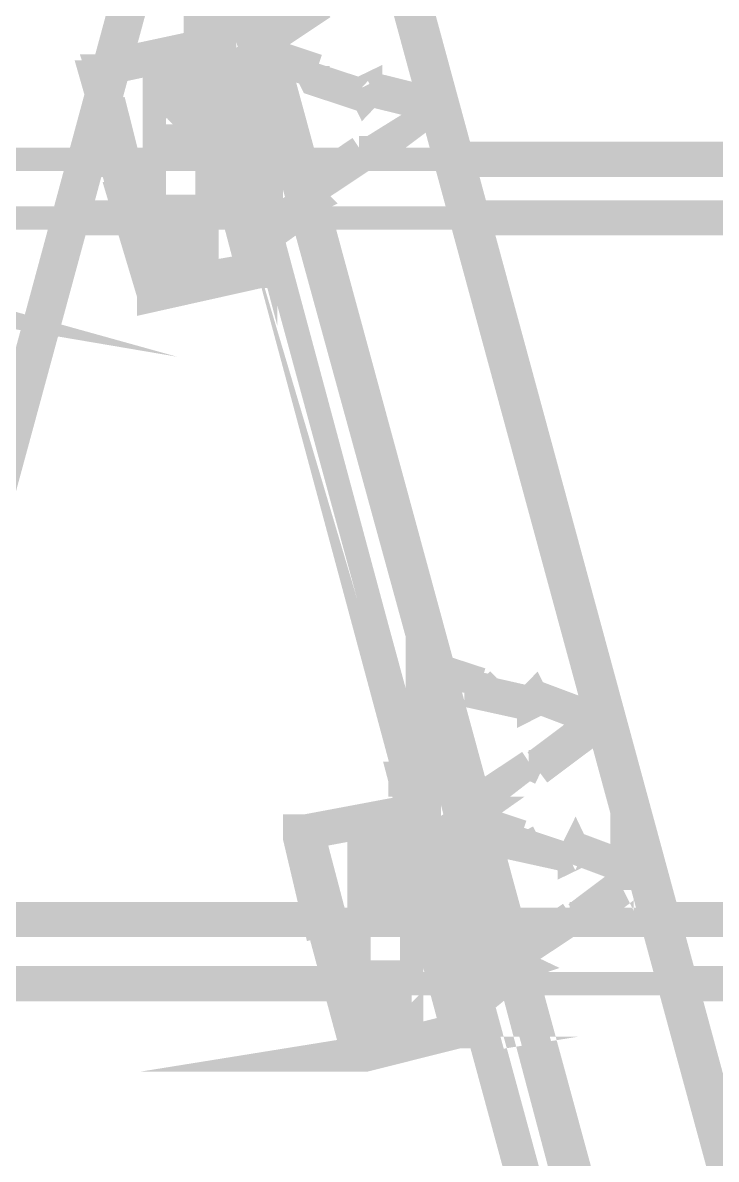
# Model space of a CAD drawing. Extents: x 0.1 to 11.6, y 0.3 to 16.2.
# Drawn here: x 8.5408 to 8.7385, y 13.0567 to 13.3806 of the extents above; entities that cross this region are included whole.
import ezdxf

# ---------------------------------------------------------------- set-up
doc = ezdxf.new("R2010")
doc.units = 0
doc.header["$MEASUREMENT"] = 0

msp = doc.modelspace()

# ---------------------------------------------------------------- linework, layer by layer
at = {"color": 0}
for points, const_width in [([(8.61003, 13.3217), (8.59169, 13.3834), (8.60835, 13.32)], 0.01), ([(8.90831, 12.28), (8.56332, 13.5483), (8.61664, 13.5133)], 0.01), ([(8.56168, 13.5483), (8.61501, 13.5117), (8.97835, 12.1733)], 0.006667), ([(8.98167, 12.1733), (8.61833, 13.5117), (8.61664, 13.5133), (8.98167, 12.175), (8.93668, 12.1883)], 0.01), ([(8.60499, 13.5167), (8.23335, 12.1533)], 0.006667), ([(8.23335, 12.1517), (8.60499, 13.515)], 0.006667), ([(8.60667, 13.515), (8.23503, 12.15)], 0.006667), ([(8.23503, 12.1517), (8.60499, 13.515)], 0.006667), ([(8.97835, 12.1733), (8.61501, 13.5117)], 0.006667), ([(8.98167, 12.1717), (8.61664, 13.51), (8.61833, 13.51), (8.61833, 13.5117)], 0.006667), ([(8.97999, 12.1733), (8.61664, 13.5117)], 0.006667), ([(8.56332, 13.4967), (8.93332, 12.1367), (8.95503, 12.1533)], 0.006667), ([(8.42503, 12.8483), (8.58832, 13.4517)], 0.01), ([(8.42503, 12.8467), (8.58832, 13.4483)], 0.01), ([(8.595, 13.3767), (8.595, 13.4167), (8.60835, 13.37), (8.60835, 13.33)], 0.01), ([(8.59332, 13.3834), (8.58165, 13.4233)], 0.01), ([(8.61003, 13.37), (8.59668, 13.4167), (8.595, 13.4167)], 0.01), ([(8.595, 13.365), (8.59668, 13.365), (8.59668, 13.4167)], 0.006667), ([(8.625, 13.365), (8.61003, 13.37), (8.59668, 13.4167)], 0.006667), ([(8.59668, 13.3666), (8.59668, 13.4167)], 0.006667), ([(8.59668, 13.3666), (8.59831, 13.3633), (8.59831, 13.4134)], 0.006667), ([(8.65668, 13.2), (8.61003, 13.37), (8.61003, 13.32), (8.65169, 13.165)], 0.01), ([(8.61003, 13.3783), (8.625, 13.3883)], 0.006667), ([(8.59169, 13.3834), (8.59332, 13.3834), (8.61003, 13.3217)], 0.01), ([(8.59169, 13.3834), (8.59169, 13.3733), (8.60835, 13.3117)], 0.01), ([(8.61003, 13.3783), (8.61165, 13.375), (8.62668, 13.385)], 0.006667), ([(8.61003, 13.3233), (8.61003, 13.32), (8.59332, 13.3834)], 0.006667), ([(8.59332, 13.3834), (8.59332, 13.3733)], 0.006667), ([(8.59668, 13.3666), (8.61333, 13.3767), (8.61003, 13.3783)], 0.006667), ([(8.56668, 13.3683), (8.59, 13.3733), (8.60667, 13.31)], 0.01), ([(8.59, 13.3733), (8.59169, 13.3733)], 0.01), ([(8.595, 13.365), (8.595, 13.3767)], 0.006667), ([(8.59831, 13.3633), (8.61333, 13.3733), (8.61165, 13.375)], 0.006667), ([(8.61333, 13.3733), (8.61333, 13.3767)], 0.006667), ([(8.56, 13.3666), (8.59169, 13.3717), (8.60835, 13.31)], 0.006667), ([(8.59169, 13.3717), (8.59169, 13.3733), (8.59332, 13.3733), (8.61003, 13.3117)], 0.006667), ([(8.61003, 13.3184), (8.61003, 13.37), (8.60835, 13.37)], 0.01), ([(8.61003, 13.37), (8.61003, 13.3733)], 0.006667), ([(8.61003, 13.3733), (8.625, 13.3683)], 0.006667), ([(8.61003, 13.3233), (8.61003, 13.3733)], 0.006667), ([(8.56332, 13.355), (8.56, 13.3666), (8.56168, 13.3666), (8.56168, 13.3683)], 0.006667), ([(8.565, 13.3583), (8.56168, 13.3683), (8.56668, 13.3683)], 0.006667), ([(8.625, 13.3683), (8.62169, 13.3666)], 0.006667), ([(8.62332, 13.3633), (8.625, 13.365), (8.625, 13.3683)], 0.006667), ([(8.56, 13.3666), (8.56332, 13.355)], 0.006667), ([(8.59332, 13.3483), (8.59332, 13.3666), (8.57835, 13.3666)], 0.006667), ([(8.57835, 13.3666), (8.57835, 13.3483)], 0.006667), ([(8.59332, 13.365), (8.57835, 13.365)], 0.006667), ([(8.60835, 13.3184), (8.595, 13.365)], 0.006667), ([(8.61003, 13.3184), (8.59668, 13.365)], 0.006667), ([(8.62169, 13.3666), (8.62332, 13.3633), (8.63835, 13.3583)], 0.006667), ([(8.62169, 13.3666), (8.63667, 13.3617)], 0.006667), ([(8.63667, 13.3617), (8.63997, 13.3633), (8.63997, 13.36), (8.65332, 13.3567)], 0.006667), ([(8.58333, 13.3583), (8.58501, 13.3583), (8.58501, 13.36), (8.58664, 13.36), (8.58664, 13.3583)], 0.01), ([(8.63667, 13.3617), (8.63835, 13.3583), (8.63997, 13.36)], 0.006667), ([(8.63997, 13.3633), (8.65332, 13.36)], 0.006667), ([(8.565, 13.3583), (8.57835, 13.305)], 0.01), ([(8.58333, 13.36), (8.58333, 13.3583), (8.58501, 13.3567), (8.58664, 13.3567), (8.58664, 13.3583), (8.58832, 13.3583), (8.58664, 13.3583), (8.58664, 13.3567), (8.58501, 13.3567), (8.58333, 13.3567), (8.58333, 13.3583), (8.58333, 13.3567), (8.58333, 13.3583)], 0.006667), ([(8.58664, 13.3583), (8.58832, 13.3583), (8.58832, 13.3567), (8.58664, 13.3567), (8.58664, 13.355), (8.58501, 13.355), (8.58333, 13.3567)], 0.006667), ([(8.58832, 13.3567), (8.58832, 13.3583), (8.58832, 13.36)], 0.006667), ([(8.65332, 13.36), (8.65332, 13.3567), (8.65332, 13.3517)], 0.006667), ([(8.65332, 13.36), (8.65332, 13.3533)], 0.006667), ([(8.56332, 13.355), (8.56836, 13.3383)], 0.01), ([(8.56332, 13.355), (8.57835, 13.305)], 0.01), ([(8.65332, 13.3533), (8.65332, 13.3517), (8.63997, 13.3417)], 0.006667), ([(8.65332, 13.3533), (8.63997, 13.345)], 0.006667), ([(8.59332, 13.3417), (8.59332, 13.3433), (8.59332, 13.345), (8.59332, 13.3467), (8.59332, 13.3483), (8.57835, 13.3483)], 0.006667), ([(8.57835, 13.3483), (8.57835, 13.3467), (8.57835, 13.345), (8.57835, 13.3433), (8.57835, 13.3417)], 0.006667), ([(8.59332, 13.3483), (8.57835, 13.3483)], 0.006667), ([(8.59332, 13.345), (8.57835, 13.345)], 0.006667), ([(8.62169, 13.335), (8.63667, 13.345)], 0.006667), ([(8.63667, 13.345), (8.63835, 13.3417), (8.63997, 13.3417)], 0.006667), ([(8.63667, 13.345), (8.63997, 13.345)], 0.006667), ([(8.63997, 13.3417), (8.63997, 13.345)], 0.006667), ([(9.39165, 13.3417), (8.46669, 13.3417)], 0.006667), ([(8.56, 13.3417), (8.47999, 13.3417)], 0.006667), ([(8.56668, 13.3417), (8.56, 13.3417)], 0.01), ([(8.66499, 13.3417), (8.56668, 13.3417)], 0.006667), ([(8.59332, 13.3283), (8.59332, 13.33), (8.59332, 13.3317), (8.59332, 13.3333), (8.59332, 13.335), (8.59332, 13.3366), (8.59332, 13.3383), (8.59332, 13.34), (8.59332, 13.3417), (8.57835, 13.3417)], 0.006667), ([(8.57835, 13.3417), (8.57835, 13.34), (8.57835, 13.3383), (8.57835, 13.3366), (8.57835, 13.335), (8.57835, 13.3333), (8.57835, 13.3317), (8.57835, 13.33), (8.57835, 13.3283)], 0.006667), ([(8.62169, 13.335), (8.62332, 13.3317), (8.63835, 13.3417)], 0.006667), ([(9.16168, 13.3417), (8.66499, 13.3417)], 0.01), ([(8.56836, 13.3383), (8.56836, 13.3366)], 0.006667), ([(8.56836, 13.3366), (8.57835, 13.3033)], 0.01), ([(8.61003, 13.3233), (8.625, 13.3333), (8.62169, 13.335)], 0.006667), ([(8.625, 13.33), (8.625, 13.3333)], 0.006667), ([(8.60835, 13.33), (8.60835, 13.3184)], 0.006667), ([(8.62169, 13.3283), (8.61003, 13.32)], 0.01), ([(8.62169, 13.3283), (8.625, 13.33), (8.62332, 13.3317)], 0.006667), ([(8.55501, 13.325), (8.57167, 13.325)], 0.01), ([(8.59332, 13.3083), (8.59332, 13.3267), (8.57835, 13.3267), (8.59332, 13.3267), (8.59332, 13.3283), (8.57835, 13.3283)], 0.006667), ([(8.57835, 13.3283), (8.57835, 13.3267), (8.57835, 13.3083)], 0.006667), ([(8.59332, 13.3267), (8.57835, 13.3267)], 0.006667), ([(8.66997, 13.325), (9.16168, 13.325)], 0.01), ([(8.46669, 13.325), (9.39165, 13.325)], 0.006667), ([(8.47499, 13.325), (8.55501, 13.325)], 0.006667), ([(8.57167, 13.325), (8.66997, 13.325)], 0.006667), ([(8.59332, 13.325), (8.57835, 13.325)], 0.006667), ([(8.59332, 13.325), (8.57835, 13.325)], 0.006667), ([(8.57835, 13.3233), (8.59332, 13.3233)], 0.006667), ([(8.57835, 13.3217), (8.59332, 13.3217)], 0.006667), ([(8.58333, 13.3167), (8.58501, 13.3167), (8.58501, 13.3184), (8.58664, 13.3184), (8.58664, 13.3167)], 0.01), ([(8.58333, 13.3184), (8.58333, 13.3167), (8.58501, 13.315), (8.58664, 13.315), (8.58664, 13.3167), (8.58832, 13.3167), (8.58664, 13.3167), (8.58664, 13.315), (8.58501, 13.315), (8.58333, 13.3167), (8.58333, 13.315), (8.58501, 13.315), (8.58501, 13.3133), (8.58664, 13.3133), (8.58664, 13.315), (8.58832, 13.315), (8.58832, 13.3167), (8.58832, 13.3184)], 0.006667), ([(8.58333, 13.3167), (8.58333, 13.315)], 0.006667), ([(8.58832, 13.315), (8.58832, 13.3167)], 0.006667), ([(8.61003, 13.3184), (8.60835, 13.3184)], 0.006667), ([(8.57835, 13.3083), (8.58003, 13.3083)], 0.006667), ([(8.655, 13.1583), (8.655, 13.1983), (8.66667, 13.1517), (8.66667, 13.1117)], 0.01), ([(8.66997, 13.1533), (8.65668, 13.2), (8.655, 13.1983)], 0.01), ([(8.655, 13.1467), (8.65668, 13.1483), (8.65668, 13.2)], 0.006667), ([(8.685, 13.1467), (8.66997, 13.1517), (8.65668, 13.2)], 0.006667), ([(8.65668, 13.1983), (8.65668, 13.195), (8.67333, 13.1917)], 0.006667), ([(8.65668, 13.1983), (8.67165, 13.1934)], 0.006667), ([(8.65668, 13.1483), (8.65668, 13.1983)], 0.006667), ([(8.65668, 13.1483), (8.65668, 13.145), (8.65668, 13.195)], 0.006667), ([(8.66997, 13.1883), (8.67333, 13.1917), (8.67165, 13.1934)], 0.006667), ([(8.67165, 13.1934), (8.66997, 13.1917)], 0.006667), ([(8.66997, 13.1917), (8.66997, 13.1883), (8.685, 13.185)], 0.006667), ([(8.66997, 13.1917), (8.685, 13.1883)], 0.006667), ([(8.685, 13.1883), (8.68668, 13.19), (8.68832, 13.1867), (8.70167, 13.1816)], 0.006667), ([(8.68668, 13.19), (8.69997, 13.185)], 0.006667), ([(8.715, 12.9817), (8.66997, 13.1517), (8.66997, 13.1017), (8.71164, 12.9483)], 0.01), ([(8.685, 13.1883), (8.685, 13.185), (8.68832, 13.1867)], 0.006667), ([(8.69997, 13.185), (8.70167, 13.1816), (8.70167, 13.1767)], 0.006667), ([(8.69997, 13.185), (8.69997, 13.18)], 0.006667), ([(8.69997, 13.18), (8.68668, 13.17)], 0.006667), ([(8.69997, 13.18), (8.70167, 13.1767), (8.68832, 13.1667)], 0.006667), ([(8.66997, 13.16), (8.685, 13.17)], 0.006667), ([(8.685, 13.17), (8.685, 13.1683), (8.68832, 13.1667)], 0.006667), ([(8.685, 13.17), (8.68668, 13.17)], 0.006667), ([(8.68832, 13.1667), (8.68668, 13.17)], 0.006667), ([(8.66835, 13.1033), (8.65169, 13.165), (8.65001, 13.165), (8.66667, 13.1017)], 0.01), ([(8.65001, 13.165), (8.65001, 13.1567), (8.66667, 13.0933)], 0.01), ([(8.65169, 13.165), (8.66997, 13.1033)], 0.01), ([(8.66997, 13.16), (8.66997, 13.1567), (8.685, 13.1683)], 0.006667), ([(8.66835, 13.105), (8.66997, 13.1017), (8.65169, 13.165)], 0.006667), ([(8.65169, 13.165), (8.65169, 13.155)], 0.006667), ([(8.62169, 13.15), (8.64833, 13.155), (8.66499, 13.0933)], 0.01), ([(8.64833, 13.155), (8.65001, 13.155), (8.65001, 13.1567)], 0.01), ([(8.655, 13.1467), (8.655, 13.1583)], 0.006667), ([(8.67165, 13.1583), (8.65668, 13.1483)], 0.006667), ([(8.66997, 13.1017), (8.66997, 13.1533), (8.66667, 13.1517)], 0.01), ([(8.67333, 13.1567), (8.67165, 13.1583), (8.66997, 13.16)], 0.006667), ([(8.62001, 13.1483), (8.65169, 13.155), (8.66835, 13.0917)], 0.006667), ([(8.65169, 13.155), (8.66997, 13.0933)], 0.006667), ([(8.65668, 13.145), (8.67333, 13.1567), (8.66997, 13.1567)], 0.006667), ([(8.66997, 13.1517), (8.66835, 13.155)], 0.006667), ([(8.66835, 13.155), (8.68332, 13.15)], 0.006667), ([(8.66835, 13.105), (8.66835, 13.155)], 0.006667), ([(8.63835, 13.0866), (8.62169, 13.15), (8.62001, 13.15), (8.62001, 13.1483), (8.63667, 13.0866)], 0.01), ([(8.69667, 13.1433), (8.69835, 13.1467), (8.69997, 13.1433), (8.71332, 13.1383)], 0.006667), ([(8.71164, 13.1367), (8.71164, 13.1417), (8.71332, 13.1383), (8.71332, 13.1334)], 0.006667), ([(8.62001, 13.1483), (8.62668, 13.12)], 0.01), ([(8.65169, 13.1317), (8.65169, 13.1483), (8.63667, 13.1483)], 0.006667), ([(8.63667, 13.1483), (8.63667, 13.1317)], 0.006667), ([(8.66997, 13.1017), (8.65668, 13.1483)], 0.006667), ([(8.69667, 13.1417), (8.68164, 13.145), (8.685, 13.1467), (8.68332, 13.15)], 0.006667), ([(8.68332, 13.15), (8.68164, 13.1483)], 0.006667), ([(8.68164, 13.145), (8.68164, 13.1483), (8.69667, 13.1433)], 0.006667), ([(8.65169, 13.1467), (8.63667, 13.1467)], 0.006667), ([(8.66667, 13.1), (8.655, 13.1467)], 0.006667), ([(8.69835, 13.1467), (8.71164, 13.1417)], 0.006667), ([(8.64333, 13.14), (8.64333, 13.1417), (8.64501, 13.1417), (8.64665, 13.1417), (8.64665, 13.14)], 0.01), ([(8.64333, 13.1417), (8.64333, 13.14), (8.64333, 13.1417), (8.64333, 13.14), (8.64333, 13.1383), (8.64501, 13.1383), (8.64665, 13.14), (8.64665, 13.1417), (8.64665, 13.14), (8.64501, 13.1383), (8.64333, 13.14)], 0.006667), ([(8.64665, 13.14), (8.64665, 13.1417)], 0.006667), ([(8.69667, 13.1433), (8.69667, 13.1417), (8.69997, 13.1433)], 0.006667), ([(8.64665, 13.14), (8.64665, 13.1383), (8.64501, 13.1383), (8.64333, 13.1383), (8.64333, 13.14)], 0.006667), ([(8.69835, 13.1267), (8.71164, 13.1367), (8.71332, 13.1334), (8.69997, 13.1233)], 0.006667), ([(8.65169, 13.125), (8.65169, 13.1267), (8.65169, 13.1283), (8.65169, 13.13), (8.65169, 13.1317), (8.63667, 13.1317)], 0.006667), ([(8.63667, 13.1317), (8.63667, 13.13), (8.63667, 13.1283), (8.63667, 13.1267), (8.63667, 13.125)], 0.006667), ([(8.65169, 13.13), (8.63667, 13.13)], 0.006667), ([(8.62668, 13.125), (8.50168, 13.125)], 0.01), ([(8.72331, 13.125), (8.62668, 13.125)], 0.006667), ([(8.65169, 13.1267), (8.63667, 13.1267)], 0.006667), ([(8.65169, 13.11), (8.65169, 13.1117), (8.65169, 13.1133), (8.65169, 13.115), (8.65169, 13.1166), (8.65169, 13.1183), (8.65169, 13.12), (8.65169, 13.1217), (8.65169, 13.1233), (8.65169, 13.125), (8.63667, 13.125)], 0.006667), ([(8.63667, 13.125), (8.63667, 13.1233), (8.63667, 13.1217), (8.63667, 13.12), (8.63667, 13.1183), (8.63667, 13.1166), (8.63667, 13.115), (8.63667, 13.1133), (8.63667, 13.1117), (8.63667, 13.11)], 0.006667), ([(8.69667, 13.1267), (8.68164, 13.1166), (8.68164, 13.1133), (8.69667, 13.1233)], 0.006667), ([(8.69667, 13.1267), (8.69667, 13.1233), (8.69997, 13.1233)], 0.006667), ([(8.69667, 13.1267), (8.69835, 13.1267)], 0.006667), ([(8.69997, 13.1233), (8.69835, 13.1267)], 0.006667), ([(9.16168, 13.125), (8.72331, 13.125)], 0.01), ([(9.59332, 13.1233), (8.41168, 13.1233)], 0.006667), ([(8.62831, 13.1183), (8.63667, 13.0866)], 0.01), ([(8.62668, 13.12), (8.62831, 13.1183)], 0.006667), ([(8.66835, 13.105), (8.68332, 13.115), (8.68164, 13.1166)], 0.006667), ([(8.685, 13.1117), (8.68332, 13.115)], 0.006667), ([(8.66667, 13.1117), (8.66667, 13.1)], 0.006667), ([(8.68001, 13.11), (8.66997, 13.1017)], 0.01), ([(8.68001, 13.11), (8.685, 13.1117), (8.68164, 13.1133)], 0.006667), ([(8.49669, 13.1067), (8.63167, 13.1067)], 0.01), ([(8.65169, 13.11), (8.63667, 13.11)], 0.006667), ([(8.63667, 13.11), (8.65169, 13.11), (8.65169, 13.1083)], 0.006667), ([(8.63667, 13.11), (8.63667, 13.1083)], 0.006667), ([(8.65169, 13.0917), (8.65169, 13.1083), (8.63667, 13.1083), (8.65169, 13.1083)], 0.006667), ([(8.63667, 13.1083), (8.63667, 13.0917)], 0.006667), ([(8.65169, 13.1083), (8.63667, 13.1083)], 0.006667), ([(8.72835, 13.1067), (9.16168, 13.1067)], 0.01), ([(8.41168, 13.1067), (9.59332, 13.1067)], 0.006667), ([(8.63167, 13.1067), (8.72835, 13.1067)], 0.006667), ([(8.65169, 13.1067), (8.63667, 13.1067)], 0.006667), ([(8.63667, 13.1067), (8.65169, 13.1067)], 0.006667), ([(8.63667, 13.1033), (8.65169, 13.1033)], 0.006667), ([(8.64333, 13.1), (8.64333, 13.0983), (8.64333, 13.1), (8.64333, 13.0983), (8.64333, 13.0967), (8.64501, 13.0967), (8.64665, 13.0983), (8.64665, 13.1), (8.64665, 13.0983), (8.64501, 13.0967), (8.64333, 13.0983), (8.64333, 13.0967), (8.64501, 13.0967), (8.64665, 13.0967), (8.64665, 13.0983)], 0.006667), ([(8.64333, 13.0983), (8.64333, 13.1), (8.64501, 13.1), (8.64665, 13.1), (8.64665, 13.0983)], 0.01), ([(8.64665, 13.0983), (8.64665, 13.1)], 0.006667), ([(8.66997, 13.1017), (8.66667, 13.1)], 0.006667), ([(8.64333, 13.0983), (8.64501, 13.0983)], 0.006667), ([(8.63667, 13.09), (8.65169, 13.09), (8.65169, 13.0917), (8.63667, 13.0917)], 0.006667), ([(8.63667, 13.0917), (8.63667, 13.09)], 0.006667)]:
    msp.add_lwpolyline(points, dxfattribs=dict(at, const_width=const_width))
for points, const_width in [([(8.58832, 13.3583), (8.58832, 13.36), (8.58664, 13.36), (8.58501, 13.36), (8.58333, 13.36), (8.58333, 13.3583), (8.58333, 13.36), (8.58501, 13.36), (8.58664, 13.36), (8.58832, 13.3583)], 0.01), ([(8.58501, 13.3617), (8.58333, 13.36), (8.58501, 13.3583), (8.58664, 13.3583), (8.58832, 13.36), (8.58664, 13.3617), (8.58501, 13.3617)], 0.01), ([(8.58832, 13.3167), (8.58832, 13.3184), (8.58664, 13.3184), (8.58501, 13.3184), (8.58333, 13.3184), (8.58333, 13.3167), (8.58333, 13.3184), (8.58501, 13.3184), (8.58664, 13.3184), (8.58832, 13.3167)], 0.01), ([(8.49001, 13.3066), (8.47, 13.31), (8.47168, 13.31), (8.47168, 13.3117), (8.49001, 13.3066)], 0.01), ([(8.57835, 13.305), (8.60667, 13.31), (8.60667, 13.3117), (8.60835, 13.3117), (8.60835, 13.32), (8.60835, 13.3217), (8.61003, 13.3217), (8.61003, 13.3117), (8.61003, 13.31), (8.60835, 13.31), (8.57835, 13.3033), (8.57835, 13.305)], 0.01), ([(8.58501, 13.32), (8.58333, 13.3184), (8.58501, 13.3167), (8.58664, 13.3167), (8.58832, 13.3184), (8.58664, 13.32), (8.58501, 13.32)], 0.01), ([(8.57835, 13.3083), (8.59332, 13.3083), (8.57835, 13.3083)], 0.006667), ([(8.64501, 13.1433), (8.64665, 13.1433), (8.64665, 13.1417), (8.64665, 13.14), (8.64501, 13.14), (8.64333, 13.14), (8.64333, 13.1417), (8.64333, 13.1433), (8.64501, 13.1433)], 0.01), ([(8.64665, 13.1417), (8.64501, 13.1417), (8.64333, 13.1417), (8.64501, 13.1417), (8.64665, 13.1417)], 0.01), ([(8.64665, 13.1), (8.64501, 13.1), (8.64501, 13.1017), (8.64333, 13.1), (8.64501, 13.1), (8.64501, 13.1017), (8.64501, 13.1), (8.64665, 13.1)], 0.01), ([(8.63667, 13.0866), (8.63835, 13.0866), (8.66499, 13.0933), (8.66667, 13.0933), (8.66667, 13.1017), (8.66667, 13.1033), (8.66835, 13.1033), (8.66997, 13.1033), (8.66997, 13.0933), (8.66835, 13.0933), (8.66835, 13.0917), (8.63667, 13.0866)], 0.01), ([(8.64501, 13.1017), (8.64665, 13.1017), (8.64665, 13.1), (8.64665, 13.0983), (8.64501, 13.0983), (8.64333, 13.0983), (8.64333, 13.1), (8.64333, 13.1017), (8.64501, 13.1017)], 0.01)]:
    msp.add_lwpolyline(points, close=True, dxfattribs=dict(at, const_width=const_width))

doc.saveas('drawing.dxf')
